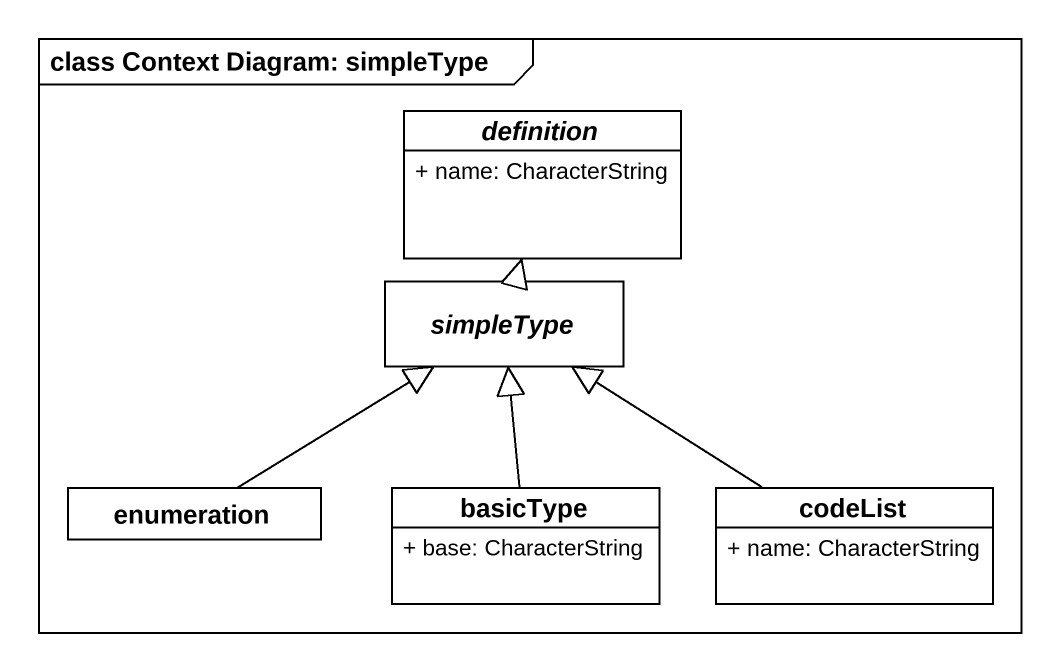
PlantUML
@startuml
mainframe class Context Diagram: simpleType
hide circle
hide empty members
skinparam classAttributeIconSize 0
abstract class definition {
  + name: CharacterString
}
abstract class simpleType
class enumeration
class basicType {
  + base: CharacterString
}
class codeList {
  + name: CharacterString
}
simpleType -up-|> definition
enumeration -up-|> simpleType
basicType -up-|> simpleType
codeList -up-|> simpleType
@enduml
